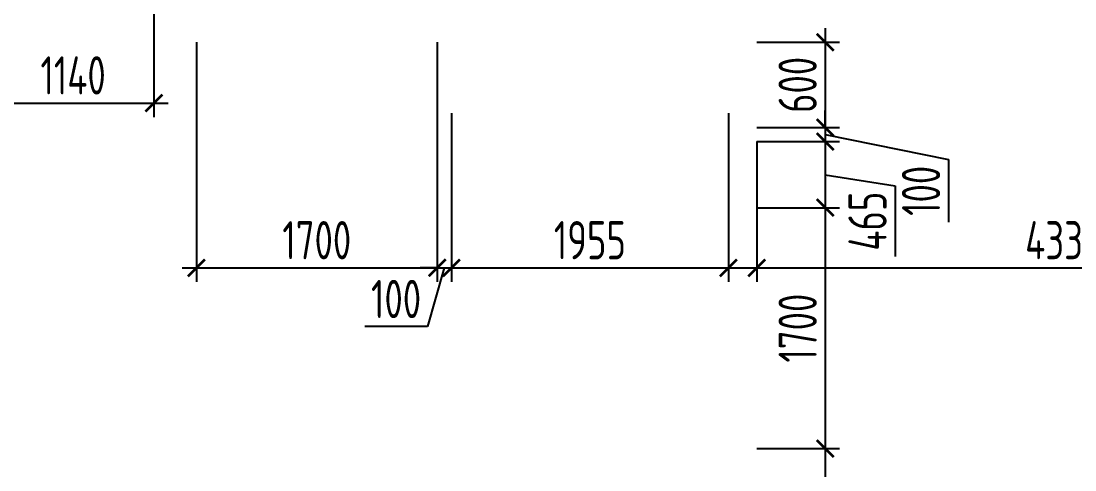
# Model space of a CAD drawing. Header units: millimetres. Extents: x -350007 to 536090, y -888 to 198380.
# Drawn here: x -60938 to -53500, y 71847 to 75016 of the extents above; entities that cross this region are included whole.
import ezdxf

# ---------------------------------------------------------------- set-up
doc = ezdxf.new("R2010")
doc.units = ezdxf.units.MM
doc.layers.add('АР_Размеры нов.', color=15, linetype='Continuous', lineweight=0)
doc.styles.add('ISOCPEUR', font='isocpeur.ttf', dxfattribs={"width": 0.7})
doc.dimstyles.new('R_100', dxfattribs={"dimtxt": 270, "dimasz": 120, "dimexe": 100, "dimexo": 0, "dimgap": 60, "dimtad": 1, "dimdec": 0, "dimrnd": 5, "dimzin": 0, "dimdsep": 46, "dimtxsty": 'ISOCPEUR', "dimblk": 'ARCHTICK', "dimcen": 0, "dimdle": 100, "dimclrd": 256, "dimclre": 256, "dimclrt": 256, "dimadec": 0, "dimazin": 0, "dimtfac": 2, "dimtdec": 0, "dimtofl": 0, "dimtmove": 1, "dimatfit": 3, "dimfxl": 1, "dimtvp": 3, "dimtolj": 1, "dimtzin": 0, "dimarcsym": 0})

# ---------------------------------------------------------------- blocks, each defined once
blk = doc.blocks.new('_ArchTick')
at = {"color": 0, "linetype": 'ByBlock', "const_width": 0.15}
blk.add_lwpolyline([(-0.5, -0.5), (0.5, 0.5)], dxfattribs=at)
blk = doc.blocks.new('*D2812')
at = {"layer": 'Defpoints', "color": 0, "ltscale": 100, "transparency": 16777216}
for p in [(-61140.7, 75185.7), (-60000.7, 75185.7), (-60000.7, 74437.2)]:
    blk.add_point(p, dxfattribs=at)
at = {"layer": 'АР_Размеры нов.', "lineweight": -2, "ltscale": 100, "transparency": 16777216}
for p, q in [((-61140.7, 75185.7), (-61140.7, 74337.2)), ((-60000.7, 75185.7), (-60000.7, 74337.2)), ((-61240.7, 74437.2), (-59900.7, 74437.2))]:
    blk.add_line(p, q, dxfattribs=at)
at = {"layer": 'АР_Размеры нов.', "lineweight": -2, "ltscale": 100, "transparency": 16777216, "xscale": 120, "yscale": 120, "zscale": 120, "rotation": 180}
blk.add_blockref('_ArchTick', (-61140.7, 74437.2), dxfattribs=at)
at = {"layer": 'АР_Размеры нов.', "lineweight": -2, "ltscale": 100, "transparency": 16777216, "xscale": 120, "yscale": 120, "zscale": 120}
blk.add_blockref('_ArchTick', (-60000.7, 74437.2), dxfattribs=at)
at = {"layer": 'АР_Размеры нов.', "ltscale": 100, "transparency": 16777216, "insert": (-60570.7, 74632.2), "char_height": 270, "attachment_point": 5, "style": 'ISOCPEUR'}
blk.add_mtext('\\A1;1140', dxfattribs=at)
blk = doc.blocks.new('*D1911')
at = {"layer": 'Defpoints', "color": 0, "ltscale": 100, "transparency": 16777216}
for p in [(-55745.7, 73698.2), (-55745.7, 71998.2), (-55262, 71998.2)]:
    blk.add_point(p, dxfattribs=at)
at = {"layer": 'АР_Размеры нов.', "lineweight": -2, "ltscale": 100, "transparency": 16777216}
for p, q in [((-55262, 73798.2), (-55262, 71898.2)), ((-55745.7, 73698.2), (-55162, 73698.2)), ((-55745.7, 71998.2), (-55162, 71998.2))]:
    blk.add_line(p, q, dxfattribs=at)
at = {"layer": 'АР_Размеры нов.', "lineweight": -2, "ltscale": 100, "transparency": 16777216, "xscale": 120, "yscale": 120, "zscale": 120}
for p, rotation in [((-55262, 73698.2), 90), ((-55262, 71998.2), 270)]:
    blk.add_blockref('_ArchTick', p, dxfattribs=dict(at, rotation=rotation))
at = {"layer": 'АР_Размеры нов.', "ltscale": 100, "transparency": 16777216, "insert": (-55457, 72848.2), "char_height": 270, "attachment_point": 5, "rotation": 90, "style": 'ISOCPEUR'}
blk.add_mtext('\\A1;1700', dxfattribs=at)
blk = doc.blocks.new('*D1915')
at = {"layer": 'Defpoints', "color": 0, "ltscale": 100, "transparency": 16777216}
for p in [(-55745.7, 71998.2), (-55745.7, 71195.7), (-55262, 71195.7)]:
    blk.add_point(p, dxfattribs=at)
at = {"layer": 'АР_Размеры нов.', "lineweight": -2, "ltscale": 100, "transparency": 16777216}
for p, q in [((-55262, 72098.2), (-55262, 71095.7)), ((-55745.7, 71998.2), (-55162, 71998.2)), ((-55745.7, 71195.7), (-55162, 71195.7))]:
    blk.add_line(p, q, dxfattribs=at)
at = {"layer": 'АР_Размеры нов.', "lineweight": -2, "ltscale": 100, "transparency": 16777216, "xscale": 120, "yscale": 120, "zscale": 120}
for p, rotation in [((-55262, 71998.2), 90), ((-55262, 71195.7), 270)]:
    blk.add_blockref('_ArchTick', p, dxfattribs=dict(at, rotation=rotation))
at = {"layer": 'АР_Размеры нов.', "ltscale": 100, "transparency": 16777216, "insert": (-55457, 71596.9), "char_height": 270, "attachment_point": 5, "rotation": 90, "style": 'ISOCPEUR'}
blk.add_mtext('\\A1;800', dxfattribs=at)
blk = doc.blocks.new('*D1918')
at = {"layer": 'Defpoints', "color": 0, "ltscale": 500, "transparency": 16777216}
for p in [(-59700.7, 74865.7), (-58000.7, 74865.7), (-58000.7, 73273.9)]:
    blk.add_point(p, dxfattribs=at)
at = {"layer": 'АР_Размеры нов.', "lineweight": -2, "ltscale": 500, "transparency": 16777216}
for p, q in [((-59700.7, 74865.7), (-59700.7, 73173.9)), ((-58000.7, 74865.7), (-58000.7, 73173.9)), ((-59800.7, 73273.9), (-57900.7, 73273.9))]:
    blk.add_line(p, q, dxfattribs=at)
at = {"layer": 'АР_Размеры нов.', "lineweight": -2, "ltscale": 500, "transparency": 16777216, "xscale": 120, "yscale": 120, "zscale": 120, "rotation": 180}
blk.add_blockref('_ArchTick', (-59700.7, 73273.9), dxfattribs=at)
at = {"layer": 'АР_Размеры нов.', "lineweight": -2, "ltscale": 500, "transparency": 16777216, "xscale": 120, "yscale": 120, "zscale": 120}
blk.add_blockref('_ArchTick', (-58000.7, 73273.9), dxfattribs=at)
at = {"layer": 'АР_Размеры нов.', "lineweight": 13, "ltscale": 500, "transparency": 16777216, "insert": (-58850.7, 73468.9), "char_height": 270, "attachment_point": 5, "style": 'ISOCPEUR'}
blk.add_mtext('\\A1;1700', dxfattribs=at)
blk = doc.blocks.new('*D1919')
at = {"layer": 'Defpoints', "color": 0, "ltscale": 500, "transparency": 16777216}
for p in [(-58000.7, 74865.7), (-57900.7, 74364.5), (-57900.7, 73273.9)]:
    blk.add_point(p, dxfattribs=at)
at = {"layer": 'АР_Размеры нов.', "lineweight": -2, "ltscale": 500, "transparency": 16777216}
for p, q in [((-58000.7, 74865.7), (-58000.7, 73173.9)), ((-57900.7, 74364.5), (-57900.7, 73173.9)), ((-58000.7, 73273.9), (-58120.7, 73273.9)), ((-57950.7, 73273.9), (-58070.5, 72858.8)), ((-58000.7, 73273.9), (-57900.7, 73273.9)), ((-57900.7, 73273.9), (-57780.7, 73273.9)), ((-58070.5, 72858.8), (-58511.8, 72858.8))]:
    blk.add_line(p, q, dxfattribs=at)
at = {"layer": 'АР_Размеры нов.', "lineweight": -2, "ltscale": 500, "transparency": 16777216, "xscale": 120, "yscale": 120, "zscale": 120}
blk.add_blockref('_ArchTick', (-58000.7, 73273.9), dxfattribs=at)
at = {"layer": 'АР_Размеры нов.', "lineweight": -2, "ltscale": 500, "transparency": 16777216, "xscale": 120, "yscale": 120, "zscale": 120, "rotation": 180}
blk.add_blockref('_ArchTick', (-57900.7, 73273.9), dxfattribs=at)
at = {"layer": 'АР_Размеры нов.', "lineweight": 13, "ltscale": 500, "transparency": 16777216, "insert": (-58291.1, 73053.8), "char_height": 270, "attachment_point": 5, "style": 'ISOCPEUR'}
blk.add_mtext('\\A1;100', dxfattribs=at)
blk = doc.blocks.new('*D1920')
at = {"layer": 'Defpoints', "color": 0, "ltscale": 500, "transparency": 16777216}
for p in [(-57900.7, 74364.5), (-55945.7, 74364.5), (-55945.7, 73273.9)]:
    blk.add_point(p, dxfattribs=at)
at = {"layer": 'АР_Размеры нов.', "lineweight": -2, "ltscale": 500, "transparency": 16777216}
for p, q in [((-57900.7, 74364.5), (-57900.7, 73173.9)), ((-55945.7, 74364.5), (-55945.7, 73173.9)), ((-58000.7, 73273.9), (-55845.7, 73273.9))]:
    blk.add_line(p, q, dxfattribs=at)
at = {"layer": 'АР_Размеры нов.', "lineweight": -2, "ltscale": 500, "transparency": 16777216, "xscale": 120, "yscale": 120, "zscale": 120, "rotation": 180}
blk.add_blockref('_ArchTick', (-57900.7, 73273.9), dxfattribs=at)
at = {"layer": 'АР_Размеры нов.', "lineweight": -2, "ltscale": 500, "transparency": 16777216, "xscale": 120, "yscale": 120, "zscale": 120}
blk.add_blockref('_ArchTick', (-55945.7, 73273.9), dxfattribs=at)
at = {"layer": 'АР_Размеры нов.', "lineweight": 13, "ltscale": 500, "transparency": 16777216, "insert": (-56923.2, 73468.9), "char_height": 270, "attachment_point": 5, "style": 'ISOCPEUR'}
blk.add_mtext('\\A1;1955', dxfattribs=at)
blk = doc.blocks.new('*D1921')
at = {"layer": 'Defpoints', "color": 0, "ltscale": 500, "transparency": 16777216}
for p in [(-51410.8, 74262.9), (-55745.7, 74164.5), (-51410.8, 73273.9)]:
    blk.add_point(p, dxfattribs=at)
at = {"layer": 'АР_Размеры нов.', "lineweight": -2, "ltscale": 500, "transparency": 16777216}
for p, q in [((-51410.8, 74262.9), (-51410.8, 73173.9)), ((-55745.7, 74164.5), (-55745.7, 73173.9)), ((-55845.7, 73273.9), (-51310.8, 73273.9))]:
    blk.add_line(p, q, dxfattribs=at)
at = {"layer": 'АР_Размеры нов.', "lineweight": -2, "ltscale": 500, "transparency": 16777216, "xscale": 120, "yscale": 120, "zscale": 120, "rotation": 180}
blk.add_blockref('_ArchTick', (-55745.7, 73273.9), dxfattribs=at)
at = {"layer": 'АР_Размеры нов.', "lineweight": -2, "ltscale": 500, "transparency": 16777216, "xscale": 120, "yscale": 120, "zscale": 120}
blk.add_blockref('_ArchTick', (-51410.8, 73273.9), dxfattribs=at)
at = {"layer": 'АР_Размеры нов.', "lineweight": 13, "ltscale": 500, "transparency": 16777216, "insert": (-53578.2, 73468.9), "char_height": 270, "attachment_point": 5, "style": 'ISOCPEUR'}
blk.add_mtext('\\A1;4335', dxfattribs=at)
blk = doc.blocks.new('*D1922')
at = {"layer": 'Defpoints', "color": 0, "ltscale": 500, "transparency": 16777216}
for p in [(-55745.7, 74865.7), (-55745.7, 74264.5), (-55262, 74264.5)]:
    blk.add_point(p, dxfattribs=at)
at = {"layer": 'АР_Размеры нов.', "lineweight": -2, "ltscale": 500, "transparency": 16777216}
for p, q in [((-55262, 74965.7), (-55262, 74164.5)), ((-55745.7, 74865.7), (-55162, 74865.7)), ((-55745.7, 74264.5), (-55162, 74264.5))]:
    blk.add_line(p, q, dxfattribs=at)
at = {"layer": 'АР_Размеры нов.', "lineweight": -2, "ltscale": 500, "transparency": 16777216, "xscale": 120, "yscale": 120, "zscale": 120}
for p, rotation in [((-55262, 74865.7), 90), ((-55262, 74264.5), 270)]:
    blk.add_blockref('_ArchTick', p, dxfattribs=dict(at, rotation=rotation))
at = {"layer": 'АР_Размеры нов.', "lineweight": 13, "ltscale": 500, "transparency": 16777216, "insert": (-55457, 74565.1), "char_height": 270, "attachment_point": 5, "rotation": 90, "style": 'ISOCPEUR'}
blk.add_mtext('\\A1;600', dxfattribs=at)
blk = doc.blocks.new('*D1923')
at = {"layer": 'Defpoints', "color": 0, "ltscale": 500, "transparency": 16777216}
for p in [(-55745.7, 74264.5), (-55745.7, 74164.5), (-55262, 74164.5)]:
    blk.add_point(p, dxfattribs=at)
at = {"layer": 'АР_Размеры нов.', "lineweight": -2, "ltscale": 500, "transparency": 16777216}
for p, q in [((-55262, 74264.5), (-55262, 74384.5)), ((-55745.7, 74264.5), (-55162, 74264.5)), ((-55262, 74264.5), (-55262, 74164.5)), ((-55745.7, 74164.5), (-55162, 74164.5)), ((-55262, 74214.5), (-54391, 74038.1)), ((-55262, 74164.5), (-55262, 74044.5)), ((-54391, 74038.1), (-54391, 73596.8))]:
    blk.add_line(p, q, dxfattribs=at)
at = {"layer": 'АР_Размеры нов.', "lineweight": -2, "ltscale": 500, "transparency": 16777216, "xscale": 120, "yscale": 120, "zscale": 120}
for p, rotation in [((-55262, 74264.5), 270), ((-55262, 74164.5), 90)]:
    blk.add_blockref('_ArchTick', p, dxfattribs=dict(at, rotation=rotation))
at = {"layer": 'АР_Размеры нов.', "lineweight": 13, "ltscale": 500, "transparency": 16777216, "insert": (-54586, 73817.4), "char_height": 270, "attachment_point": 5, "rotation": 90, "style": 'ISOCPEUR'}
blk.add_mtext('\\A1;100', dxfattribs=at)
blk = doc.blocks.new('*D1924')
at = {"layer": 'Defpoints', "color": 0, "ltscale": 500, "transparency": 16777216}
for p in [(-55745.7, 74164.5), (-55745.7, 73698.2), (-55262, 73698.2)]:
    blk.add_point(p, dxfattribs=at)
at = {"layer": 'АР_Размеры нов.', "lineweight": -2, "ltscale": 500, "transparency": 16777216}
for p, q in [((-55262, 74264.5), (-55262, 73598.2)), ((-55745.7, 74164.5), (-55162, 74164.5)), ((-55262, 73931.3), (-54768.7, 73852.3)), ((-54768.7, 73852.3), (-54768.7, 73354.3)), ((-55745.7, 73698.2), (-55162, 73698.2))]:
    blk.add_line(p, q, dxfattribs=at)
at = {"layer": 'АР_Размеры нов.', "lineweight": -2, "ltscale": 500, "transparency": 16777216, "xscale": 120, "yscale": 120, "zscale": 120}
for p, rotation in [((-55262, 74164.5), 90), ((-55262, 73698.2), 270)]:
    blk.add_blockref('_ArchTick', p, dxfattribs=dict(at, rotation=rotation))
at = {"layer": 'АР_Размеры нов.', "lineweight": 13, "ltscale": 500, "transparency": 16777216, "insert": (-54963.7, 73603.3), "char_height": 270, "attachment_point": 5, "rotation": 90, "style": 'ISOCPEUR'}
blk.add_mtext('\\A1;465', dxfattribs=at)

msp = doc.modelspace()

# ---------------------------------------------------------------- dimensions: what is measured, and where the dimension line sits
at = {"layer": 'АР_Размеры нов.', "ltscale": 100}
dim = msp.add_linear_dim(base=(-60000.7, 74437.2), p1=(-61140.7, 75185.7), p2=(-60000.7, 75185.7), dimstyle='R_100', override={"dimpost": '\\X', "dimfxl": 2.5, "dimarcsym": 1}, dxfattribs=at)
dim.commit()
dim.dimension.update_dxf_attribs({"geometry": '*D2812', "text_midpoint": (-60570.7, 74632.2)})
at = {"layer": 'АР_Размеры нов.', "lineweight": 13, "ltscale": 500}
dim = msp.add_linear_dim(base=(-55262, 74264.5), p1=(-55745.7, 74865.7), p2=(-55745.7, 74264.5), angle=90, dimstyle='R_100', override={"dimpost": '\\X'}, dxfattribs=at)
dim.commit()
dim.dimension.update_dxf_attribs({"geometry": '*D1922', "text_midpoint": (-55457, 74565.1)})
for base, p1, p2, picture, middle in [((-58000.7, 73273.9), (-59700.7, 74865.7), (-58000.7, 74865.7), '*D1918', (-58850.7, 73468.9)), ((-55945.7, 73273.9), (-57900.7, 74364.5), (-55945.7, 74364.5), '*D1920', (-56923.2, 73468.9)), ((-51410.8, 73273.9), (-55745.7, 74164.5), (-51410.8, 74262.9), '*D1921', (-53578.2, 73468.9))]:
    dim = msp.add_linear_dim(base=base, p1=p1, p2=p2, dimstyle='R_100', override={"dimpost": '\\X'}, dxfattribs=at)
    dim.commit()
    dim.dimension.update_dxf_attribs({"geometry": picture, "text_midpoint": middle})
dim = msp.add_linear_dim(base=(-57900.7, 73273.9), p1=(-58000.7, 74865.7), p2=(-57900.7, 74364.5), dimstyle='R_100', override={"dimpost": '\\X'}, dxfattribs=at)
dim.commit()
dim.dimension.update_dxf_attribs({"geometry": '*D1919', "text_midpoint": (-58130.5, 72858.8), "dimtype": 160})
for base, p1, p2, picture, middle in [((-55262, 74164.5), (-55745.7, 74264.5), (-55745.7, 74164.5), '*D1923', (-54391, 73978.1)), ((-55262, 73698.2), (-55745.7, 74164.5), (-55745.7, 73698.2), '*D1924', (-54768.7, 73792.3))]:
    dim = msp.add_linear_dim(base=base, p1=p1, p2=p2, angle=90, dimstyle='R_100', override={"dimpost": '\\X'}, dxfattribs=at)
    dim.commit()
    dim.dimension.update_dxf_attribs({"geometry": picture, "text_midpoint": middle, "dimtype": 160})
at = {"layer": 'АР_Размеры нов.', "ltscale": 100}
for base, p1, p2, picture, middle in [((-55262, 71998.2), (-55745.7, 73698.2), (-55745.7, 71998.2), '*D1911', (-55457, 72848.2)), ((-55261.9867, 71195.6825), (-55745.6975, 71998.1647), (-55745.6975, 71195.6825), '*D1915', (-55456.9867, 71596.9236))]:
    dim = msp.add_linear_dim(base=base, p1=p1, p2=p2, angle=90, dimstyle='R_100', override={"dimpost": '\\X', "dimfxl": 2.5, "dimarcsym": 1}, dxfattribs=at)
    dim.commit()
    dim.dimension.update_dxf_attribs({"geometry": picture, "text_midpoint": middle})

doc.saveas('drawing.dxf')
